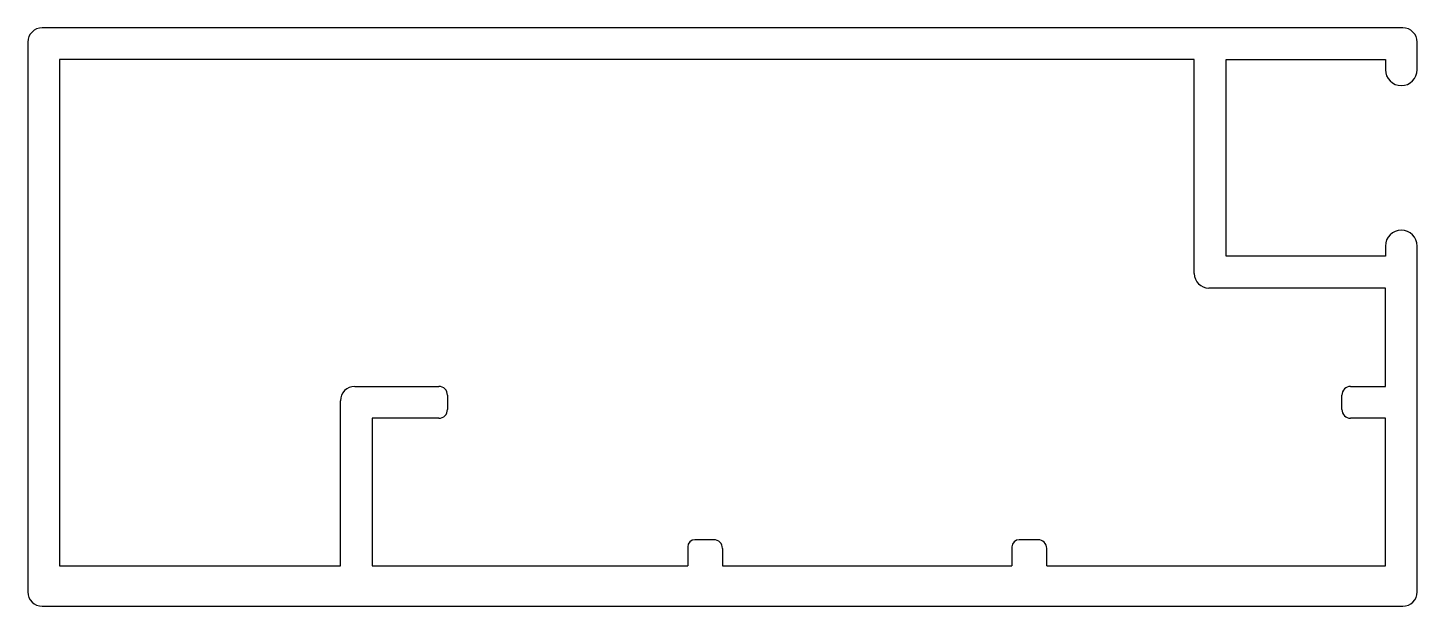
# Model space of a CAD drawing. Extents: x 61.2 to 109.2, y 21.2 to 41.2.
import ezdxf

# ---------------------------------------------------------------- set-up
doc = ezdxf.new("R2010")
doc.units = 0
doc.layers.get('0').update_dxf_attribs({"linetype": 'CONTINUOUS'})

msp = doc.modelspace()

# ---------------------------------------------------------------- linework, layer by layer
for p, q in [((108.734, 41.183), (61.734, 41.183)), ((61.234, 40.683), (61.234, 21.683)), ((109.234, 39.733), (109.234, 40.683)), ((62.334, 40.083), (62.334, 22.583)), ((101.534, 40.083), (62.334, 40.083)), ((101.534, 32.683), (101.534, 40.083)), ((102.634, 33.283), (102.634, 40.083)), ((102.634, 40.083), (108.134, 40.083)), ((108.134, 40.083), (108.134, 39.733)), ((108.134, 33.633), (108.134, 33.283)), ((109.234, 21.683), (109.234, 33.633)), ((108.134, 33.283), (102.634, 33.283)), ((108.134, 32.183), (102.034, 32.183)), ((108.134, 28.783), (108.134, 32.183)), ((72.534, 28.783), (75.434, 28.783)), ((75.734, 28.483), (75.734, 27.983)), ((106.634, 27.983), (106.634, 28.483)), ((106.934, 28.783), (108.134, 28.783)), ((72.034, 22.583), (72.034, 28.283)), ((73.134, 27.683), (73.134, 22.583)), ((75.434, 27.683), (73.134, 27.683)), ((108.134, 27.683), (106.934, 27.683)), ((108.134, 22.583), (108.134, 27.683)), ((84.034, 23.233), (84.034, 22.583)), ((84.934, 23.483), (84.284, 23.483)), ((85.234, 23.183), (85.234, 22.583)), ((95.234, 23.233), (95.234, 22.583)), ((96.134, 23.483), (95.484, 23.483)), ((96.434, 22.583), (96.434, 23.183)), ((62.334, 22.583), (72.034, 22.583)), ((73.134, 22.583), (84.034, 22.583)), ((85.234, 22.583), (95.234, 22.583)), ((96.434, 22.583), (108.134, 22.583)), ((61.734, 21.183), (108.734, 21.183))]:
    msp.add_line(p, q)
for centre, radius, start, end in [((61.734, 40.683), 0.5, 90, 180), ((108.734, 40.683), 0.5, 360, 90), ((108.684, 39.733), 0.55, 180, 0), ((108.684, 33.633), 0.55, 0, 180), ((102.034, 32.683), 0.5, 180, 270), ((72.534, 28.283), 0.5, 90, 180), ((75.434, 28.483), 0.3, 0, 90), ((106.934, 28.483), 0.3, 90, 180), ((75.434, 27.983), 0.3, 270, 360), ((106.934, 27.983), 0.3, 180, 270), ((84.284, 23.233), 0.25, 90, 180), ((84.934, 23.183), 0.3, 0, 90), ((95.484, 23.233), 0.25, 90, 180), ((96.134, 23.183), 0.3, 0, 90), ((61.734, 21.683), 0.5, 180, 270), ((108.734, 21.683), 0.5, 270, 0)]:
    msp.add_arc(centre, radius, start, end)

doc.saveas('drawing.dxf')
